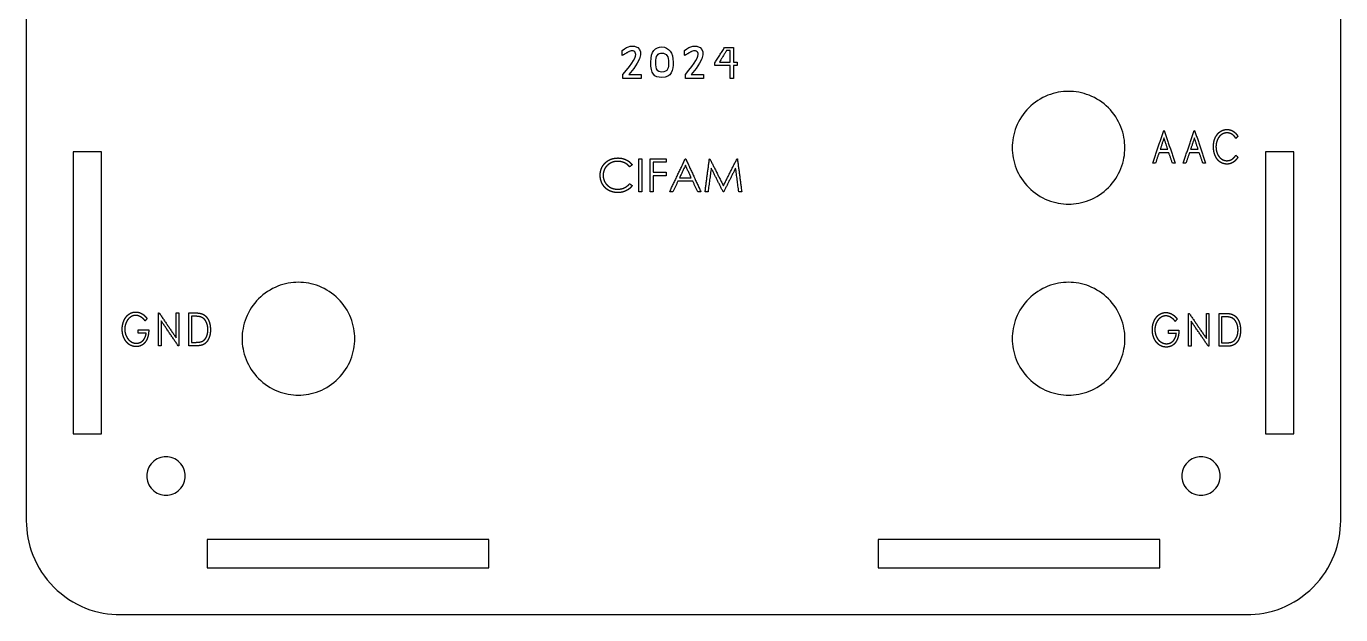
# Model space of a CAD drawing. Header units: millimetres. Extents: x 39 to 179, y -168 to -28.
# Drawn here: x 39.3 to 179.3, y -168.1 to -105.5 of the extents above; entities that cross this region are included whole.
import ezdxf

# ---------------------------------------------------------------- set-up
doc = ezdxf.new("R2010")
doc.units = ezdxf.units.MM
for name, color, linetype in [('path169', 7, 'CONTINUOUS'), ('path170', 7, 'CONTINUOUS'), ('path172', 7, 'CONTINUOUS'), ('path174', 7, 'CONTINUOUS'), ('path176', 7, 'CONTINUOUS'), ('path178', 7, 'CONTINUOUS'), ('path184', 7, 'CONTINUOUS'), ('path186', 7, 'CONTINUOUS'), ('path189', 7, 'CONTINUOUS'), ('path196', 7, 'CONTINUOUS'), ('path198', 7, 'CONTINUOUS'), ('path200', 7, 'CONTINUOUS'), ('path202', 7, 'CONTINUOUS'), ('path204', 7, 'CONTINUOUS'), ('path206', 7, 'CONTINUOUS'), ('path214', 7, 'CONTINUOUS'), ('path216', 7, 'CONTINUOUS'), ('path218', 7, 'CONTINUOUS'), ('path219', 7, 'CONTINUOUS'), ('path220', 7, 'CONTINUOUS'), ('path222', 7, 'CONTINUOUS'), ('path224', 7, 'CONTINUOUS'), ('path226', 7, 'CONTINUOUS'), ('path228', 7, 'CONTINUOUS'), ('path229', 7, 'CONTINUOUS'), ('path22_7_0_3', 7, 'CONTINUOUS'), ('path22_7_0_3_0', 7, 'CONTINUOUS'), ('path22_7_0_3_7', 7, 'CONTINUOUS'), ('path22_7_0_3_7_2', 7, 'CONTINUOUS'), ('path230', 7, 'CONTINUOUS'), ('path240', 7, 'CONTINUOUS'), ('path242', 7, 'CONTINUOUS'), ('path244', 7, 'CONTINUOUS'), ('path246', 7, 'CONTINUOUS'), ('path258', 7, 'CONTINUOUS'), ('path260', 7, 'CONTINUOUS'), ('path27_7', 7, 'CONTINUOUS'), ('path30_2', 7, 'CONTINUOUS'), ('path33_5', 7, 'CONTINUOUS'), ('path36_7', 7, 'CONTINUOUS'), ('path38', 7, 'CONTINUOUS'), ('path40', 7, 'CONTINUOUS'), ('path43', 7, 'CONTINUOUS'), ('path46', 7, 'CONTINUOUS'), ('path52_0', 7, 'CONTINUOUS'), ('path62', 7, 'CONTINUOUS'), ('path65', 7, 'CONTINUOUS'), ('path68', 7, 'CONTINUOUS'), ('path70', 7, 'CONTINUOUS'), ('path81_010', 7, 'CONTINUOUS'), ('path81_9', 7, 'CONTINUOUS')]:
    doc.layers.add(name, color=color, linetype=linetype)

msp = doc.modelspace()

# ---------------------------------------------------------------- linework, layer by layer
at = {"layer": 'path169'}
for points in [[(100.652, -120.443), (100.744, -120.293)], [(100.744, -120.293), (100.853, -120.15)], [(100.853, -120.15), (100.979, -120.015)], [(100.979, -120.015), (101.118, -119.892)], [(101.128, -120.349), (101.065, -120.422)], [(101.118, -119.892), (101.264, -119.785)], [(101.196, -120.281), (101.128, -120.349)], [(101.269, -120.216), (101.196, -120.281)], [(101.264, -119.785), (101.42, -119.695)], [(101.346, -120.156), (101.269, -120.216)], [(101.429, -120.1), (101.346, -120.156)], [(101.42, -119.695), (101.584, -119.621)], [(101.517, -120.048), (101.429, -120.1)], [(101.609, -120.002), (101.517, -120.048)], [(101.584, -119.621), (101.756, -119.564)], [(101.702, -119.961), (101.609, -120.002)], [(101.798, -119.927), (101.702, -119.961)], [(101.756, -119.564), (101.937, -119.523)], [(101.896, -119.899), (101.798, -119.927)], [(101.995, -119.878), (101.896, -119.899)], [(101.937, -119.523), (102.127, -119.498)], [(102.097, -119.862), (101.995, -119.878)], [(102.2, -119.852), (102.097, -119.862)], [(102.127, -119.498), (102.325, -119.49)], [(102.305, -119.85), (102.2, -119.852)], [(102.496, -119.858), (102.305, -119.85)], [(102.325, -119.49), (102.446, -119.493)], [(102.446, -119.493), (102.563, -119.502)], [(102.678, -119.887), (102.496, -119.858)], [(102.563, -119.502), (102.678, -119.517)], [(102.678, -119.517), (102.789, -119.538)], [(102.853, -119.933), (102.678, -119.887)], [(102.789, -119.538), (102.898, -119.565)], [(103.02, -119.998), (102.853, -119.933)], [(102.898, -119.565), (103.004, -119.598)], [(103.004, -119.598), (103.107, -119.637)], [(103.1, -120.037), (103.02, -119.998)], [(103.177, -120.081), (103.1, -120.037)], [(103.107, -119.637), (103.206, -119.682)], [(103.251, -120.128), (103.177, -120.081)], [(103.206, -119.682), (103.302, -119.733)], [(103.322, -120.18), (103.251, -120.128)], [(103.302, -119.733), (103.394, -119.788)], [(103.39, -120.237), (103.322, -120.18)], [(103.455, -120.298), (103.39, -120.237)], [(103.394, -119.788), (103.482, -119.849)], [(103.518, -120.363), (103.455, -120.298)], [(103.482, -119.849), (103.565, -119.913)], [(103.577, -120.433), (103.518, -120.363)], [(103.565, -119.913), (103.643, -119.983)], [(103.852, -120.222), (103.577, -120.433)], [(103.643, -119.983), (103.718, -120.057)], [(103.718, -120.057), (103.787, -120.137)], [(103.787, -120.137), (103.852, -120.222)], [(100.442, -121.309), (100.45, -121.121)], [(100.449, -121.489), (100.442, -121.309)], [(100.47, -121.661), (100.449, -121.489)], [(100.45, -121.121), (100.476, -120.94)], [(100.504, -121.827), (100.47, -121.661)], [(100.476, -120.94), (100.518, -120.767)], [(100.518, -120.767), (100.577, -120.601)], [(100.577, -120.601), (100.652, -120.443)], [(100.759, -121.231), (100.756, -121.334)], [(100.756, -121.334), (100.763, -121.489)], [(100.769, -121.13), (100.759, -121.231)], [(100.763, -121.489), (100.784, -121.637)], [(100.784, -121.032), (100.769, -121.13)], [(100.806, -120.937), (100.784, -121.032)], [(100.784, -121.637), (100.818, -121.778)], [(100.834, -120.844), (100.806, -120.937)], [(100.818, -121.778), (100.867, -121.913)], [(100.868, -120.754), (100.834, -120.844)], [(100.908, -120.666), (100.868, -120.754)], [(100.955, -120.581), (100.908, -120.666)], [(101.008, -120.5), (100.955, -120.581)], [(101.065, -120.422), (101.008, -120.5)], [(100.553, -121.987), (100.504, -121.827)], [(100.615, -122.139), (100.553, -121.987)], [(100.691, -122.285), (100.615, -122.139)], [(100.782, -122.425), (100.691, -122.285)], [(100.886, -122.557), (100.782, -122.425)], [(100.867, -121.913), (100.93, -122.042)], [(100.953, -122.632), (100.886, -122.557)], [(100.93, -122.042), (101.007, -122.164)], [(101.024, -122.701), (100.953, -122.632)], [(101.007, -122.164), (101.097, -122.28)], [(101.097, -122.766), (101.024, -122.701)], [(101.097, -122.28), (101.202, -122.388)], [(101.174, -122.825), (101.097, -122.766)], [(101.254, -122.88), (101.174, -122.825)], [(101.202, -122.388), (101.317, -122.487)], [(101.337, -122.93), (101.254, -122.88)], [(101.317, -122.487), (101.44, -122.573)], [(101.422, -122.976), (101.337, -122.93)], [(101.511, -123.017), (101.422, -122.976)], [(101.44, -122.573), (101.569, -122.646)], [(101.603, -123.052), (101.511, -123.017)], [(101.569, -122.646), (101.706, -122.705)], [(101.698, -123.083), (101.603, -123.052)], [(101.795, -123.11), (101.698, -123.083)], [(101.706, -122.705), (101.85, -122.751)], [(101.896, -123.131), (101.795, -123.11)], [(101.85, -122.751), (102.002, -122.784)], [(102, -123.148), (101.896, -123.131)], [(102.106, -123.16), (102, -123.148)], [(102.002, -122.784), (102.161, -122.805)], [(102.216, -123.167), (102.106, -123.16)], [(102.161, -122.805), (102.327, -122.811)], [(102.329, -123.17), (102.216, -123.167)], [(102.327, -122.811), (102.51, -122.802)], [(102.449, -123.167), (102.329, -123.17)], [(102.564, -123.158), (102.449, -123.167)], [(102.51, -122.802), (102.685, -122.775)], [(102.678, -123.143), (102.564, -123.158)], [(102.788, -123.123), (102.678, -123.143)], [(102.685, -122.775), (102.853, -122.729)], [(102.896, -123.095), (102.788, -123.123)], [(102.853, -122.729), (103.014, -122.665)], [(103, -123.062), (102.896, -123.095)], [(103.102, -123.024), (103, -123.062)], [(103.014, -122.665), (103.166, -122.583)], [(103.201, -122.979), (103.102, -123.024)], [(103.166, -122.583), (103.311, -122.483)], [(103.296, -122.928), (103.201, -122.979)], [(103.388, -122.873), (103.296, -122.928)], [(103.311, -122.483), (103.448, -122.365)], [(103.476, -122.813), (103.388, -122.873)], [(103.448, -122.365), (103.577, -122.228)], [(103.559, -122.747), (103.476, -122.813)], [(103.638, -122.677), (103.559, -122.747)], [(103.577, -122.228), (103.852, -122.436)], [(103.713, -122.602), (103.638, -122.677)], [(103.785, -122.521), (103.713, -122.602)], [(103.852, -122.436), (103.785, -122.521)]]:
    msp.add_open_spline(points, degree=1, dxfattribs=at)
at = {"layer": 'path170'}
for points in [[(104.57, -119.58), (104.884, -119.58)], [(104.57, -123.08), (104.57, -119.58)], [(104.884, -119.58), (104.884, -123.08)], [(104.884, -123.08), (104.57, -123.08)]]:
    msp.add_open_spline(points, degree=1, dxfattribs=at)
at = {"layer": 'path172'}
for points in [[(105.782, -119.58), (107.487, -119.58)], [(105.782, -123.08), (105.782, -119.58)], [(107.487, -119.939), (106.096, -119.939)], [(106.096, -119.939), (106.096, -121.016)], [(107.487, -119.58), (107.487, -119.939)], [(106.096, -121.016), (107.487, -121.016)], [(107.487, -121.375), (106.096, -121.375)], [(106.096, -121.375), (106.096, -123.08)], [(107.487, -121.016), (107.487, -121.375)], [(106.096, -123.08), (105.782, -123.08)]]:
    msp.add_open_spline(points, degree=1, dxfattribs=at)
at = {"layer": 'path174'}
for points in [[(107.846, -123.08), (109.506, -119.58)], [(109.506, -119.58), (109.551, -119.58)], [(109.551, -119.58), (111.166, -123.08)], [(108.189, -123.08), (107.846, -123.08)], [(108.721, -121.958), (108.189, -123.08)], [(110.307, -121.958), (108.721, -121.958)], [(110.825, -123.08), (110.307, -121.958)], [(111.166, -123.08), (110.825, -123.08)]]:
    msp.add_open_spline(points, degree=1, dxfattribs=at)
at = {"layer": 'path176'}
for points in [[(109.525, -120.262), (108.891, -121.599)], [(110.142, -121.599), (109.525, -120.262)], [(108.891, -121.599), (110.142, -121.599)]]:
    msp.add_open_spline(points, degree=1, dxfattribs=at)
at = {"layer": 'path178'}
for points in [[(111.615, -123.08), (112.077, -119.58)], [(112.077, -119.58), (112.122, -119.58)], [(112.122, -119.58), (113.567, -122.452)], [(113.567, -122.452), (115.008, -119.58)], [(115.008, -119.58), (115.054, -119.58)], [(115.054, -119.58), (115.519, -123.08)], [(112.266, -120.556), (111.931, -123.08)], [(113.534, -123.08), (112.266, -120.556)], [(114.868, -120.562), (113.605, -123.08)], [(115.203, -123.08), (114.868, -120.562)], [(111.931, -123.08), (111.615, -123.08)], [(113.605, -123.08), (113.534, -123.08)], [(115.519, -123.08), (115.203, -123.08)]]:
    msp.add_open_spline(points, degree=1, dxfattribs=at)
at = {"layer": 'path184'}
for points in [[(156.328, -118.4), (156.329, -117.694), (156.2, -116.931), (155.907, -116.192), (155.616, -115.453), (155.158, -114.743), (154.57, -114.157), (153.985, -113.57), (153.275, -113.112), (152.536, -112.821), (151.797, -112.528), (151.034, -112.399), (150.328, -112.4), (149.622, -112.399), (148.859, -112.528), (148.119, -112.821), (147.38, -113.112), (146.67, -113.57), (146.085, -114.157), (145.498, -114.743), (145.04, -115.453), (144.749, -116.192), (144.456, -116.931), (144.327, -117.694), (144.328, -118.4)], [(144.328, -118.4), (144.327, -119.106), (144.456, -119.869), (144.749, -120.609), (145.04, -121.348), (145.498, -122.058), (146.085, -122.643), (146.67, -123.23), (147.38, -123.688), (148.119, -123.979), (148.859, -124.272), (149.622, -124.401), (150.328, -124.4), (151.034, -124.401), (151.797, -124.272), (152.536, -123.979), (153.275, -123.688), (153.985, -123.23), (154.57, -122.643), (155.158, -122.058), (155.616, -121.348), (155.907, -120.609), (156.2, -119.869), (156.329, -119.106), (156.328, -118.4)]]:
    msp.add_open_spline(points, degree=3, knots=[0, 0, 0, 0, 0.392699, 0.392699, 0.392699, 0.785398, 0.785398, 0.785398, 1.1781, 1.1781, 1.1781, 1.5708, 1.5708, 1.5708, 1.9635, 1.9635, 1.9635, 2.35619, 2.35619, 2.35619, 2.74889, 2.74889, 2.74889, 3.14159, 3.14159, 3.14159, 3.14159], dxfattribs=at)
at = {"layer": 'path186'}
for points in [[(156.332, -138.72), (156.333, -138.014), (156.204, -137.251), (155.911, -136.512), (155.62, -135.773), (155.162, -135.063), (154.574, -134.478), (153.989, -133.89), (153.279, -133.432), (152.54, -133.141), (151.801, -132.848), (151.038, -132.719), (150.332, -132.72), (149.626, -132.719), (148.863, -132.848), (148.123, -133.141), (147.384, -133.432), (146.674, -133.89), (146.089, -134.478), (145.502, -135.063), (145.044, -135.773), (144.753, -136.512), (144.46, -137.251), (144.331, -138.014), (144.332, -138.72)], [(144.332, -138.72), (144.331, -139.426), (144.46, -140.189), (144.753, -140.929), (145.044, -141.668), (145.502, -142.378), (146.089, -142.963), (146.674, -143.55), (147.384, -144.008), (148.123, -144.299), (148.863, -144.592), (149.626, -144.721), (150.332, -144.72), (151.038, -144.721), (151.801, -144.592), (152.54, -144.299), (153.279, -144.008), (153.989, -143.55), (154.574, -142.963), (155.162, -142.378), (155.62, -141.668), (155.911, -140.929), (156.204, -140.189), (156.333, -139.426), (156.332, -138.72)]]:
    msp.add_open_spline(points, degree=3, knots=[0, 0, 0, 0, 0.392699, 0.392699, 0.392699, 0.785398, 0.785398, 0.785398, 1.1781, 1.1781, 1.1781, 1.5708, 1.5708, 1.5708, 1.9635, 1.9635, 1.9635, 2.35619, 2.35619, 2.35619, 2.74889, 2.74889, 2.74889, 3.14159, 3.14159, 3.14159, 3.14159], dxfattribs=at)
at = {"layer": 'path189'}
for points in [[(74.2998, -138.72), (74.3007, -138.014), (74.172, -137.251), (73.8786, -136.512), (73.5876, -135.773), (73.1297, -135.063), (72.5425, -134.478), (71.9572, -133.89), (71.2473, -133.432), (70.5084, -133.141), (69.7691, -132.848), (69.0061, -132.719), (68.2998, -132.72), (67.5936, -132.719), (66.8306, -132.848), (66.0913, -133.141), (65.3524, -133.432), (64.6424, -133.89), (64.0572, -134.478), (63.47, -135.063), (63.012, -135.773), (62.7211, -136.512), (62.4277, -137.251), (62.299, -138.014), (62.2998, -138.72)], [(62.2998, -138.72), (62.299, -139.426), (62.4277, -140.189), (62.7211, -140.929), (63.012, -141.668), (63.47, -142.378), (64.0572, -142.963), (64.6424, -143.55), (65.3524, -144.008), (66.0913, -144.299), (66.8306, -144.592), (67.5936, -144.721), (68.2998, -144.72), (69.0061, -144.721), (69.7691, -144.592), (70.5084, -144.299), (71.2473, -144.008), (71.9572, -143.55), (72.5425, -142.963), (73.1297, -142.378), (73.5876, -141.668), (73.8786, -140.929), (74.172, -140.189), (74.3007, -139.426), (74.2998, -138.72)]]:
    msp.add_open_spline(points, degree=3, knots=[0, 0, 0, 0, 0.392699, 0.392699, 0.392699, 0.785398, 0.785398, 0.785398, 1.1781, 1.1781, 1.1781, 1.5708, 1.5708, 1.5708, 1.9635, 1.9635, 1.9635, 2.35619, 2.35619, 2.35619, 2.74889, 2.74889, 2.74889, 3.14159, 3.14159, 3.14159, 3.14159], dxfattribs=at)
at = {"layer": 'path196'}
for points in [[(56.249, -153.33), (56.2493, -153.088), (56.2053, -152.828), (56.1051, -152.575), (56.0057, -152.323), (55.8492, -152.08), (55.6486, -151.88), (55.4486, -151.679), (55.206, -151.523), (54.9536, -151.424), (54.701, -151.323), (54.4403, -151.279), (54.199, -151.28), (53.9577, -151.279), (53.697, -151.323), (53.4444, -151.424), (53.192, -151.523), (52.9494, -151.679), (52.7494, -151.88), (52.5488, -152.08), (52.3923, -152.323), (52.2929, -152.575), (52.1927, -152.828), (52.1487, -153.088), (52.149, -153.33)], [(52.149, -153.33), (52.1487, -153.571), (52.1927, -153.832), (52.2929, -154.084), (52.3923, -154.337), (52.5488, -154.579), (52.7494, -154.779), (52.9494, -154.98), (53.192, -155.136), (53.4444, -155.236), (53.697, -155.336), (53.9577, -155.38), (54.199, -155.38), (54.4403, -155.38), (54.701, -155.336), (54.9536, -155.236), (55.206, -155.136), (55.4486, -154.98), (55.6486, -154.779), (55.8492, -154.579), (56.0057, -154.337), (56.1051, -154.084), (56.2053, -153.832), (56.2493, -153.571), (56.249, -153.33)]]:
    msp.add_open_spline(points, degree=3, knots=[0, 0, 0, 0, 0.392699, 0.392699, 0.392699, 0.785398, 0.785398, 0.785398, 1.1781, 1.1781, 1.1781, 1.5708, 1.5708, 1.5708, 1.9635, 1.9635, 1.9635, 2.35619, 2.35619, 2.35619, 2.74889, 2.74889, 2.74889, 3.14159, 3.14159, 3.14159, 3.14159], dxfattribs=at)
at = {"layer": 'path198'}
for points in [[(166.483, -153.33), (166.482, -153.089), (166.438, -152.829), (166.337, -152.577), (166.237, -152.325), (166.081, -152.083), (165.88, -151.884), (165.68, -151.684), (165.438, -151.528), (165.186, -151.429), (164.934, -151.329), (164.674, -151.285), (164.433, -151.286), (164.192, -151.285), (163.931, -151.329), (163.679, -151.429), (163.427, -151.528), (163.185, -151.684), (162.985, -151.884), (162.785, -152.083), (162.628, -152.325), (162.528, -152.577), (162.428, -152.829), (162.383, -153.089), (162.383, -153.33)], [(162.383, -153.33), (162.383, -153.571), (162.428, -153.831), (162.528, -154.083), (162.628, -154.334), (162.785, -154.576), (162.985, -154.775), (163.185, -154.975), (163.427, -155.131), (163.679, -155.23), (163.931, -155.33), (164.192, -155.374), (164.433, -155.374), (164.674, -155.374), (164.934, -155.33), (165.186, -155.23), (165.438, -155.131), (165.68, -154.975), (165.88, -154.775), (166.081, -154.576), (166.237, -154.334), (166.337, -154.083), (166.438, -153.831), (166.482, -153.571), (166.483, -153.33)]]:
    msp.add_open_spline(points, degree=3, knots=[0, 0, 0, 0, 0.391986, 0.391986, 0.391986, 0.783972, 0.783972, 0.783972, 1.17596, 1.17596, 1.17596, 1.56794, 1.56794, 1.56794, 1.95993, 1.95993, 1.95993, 2.35192, 2.35192, 2.35192, 2.7439, 2.7439, 2.7439, 3.13589, 3.13589, 3.13589, 3.13589], dxfattribs=at)
at = {"layer": 'path200'}
msp.add_open_spline([(47.3157, -118.83), (44.3159, -118.83)], degree=1, dxfattribs=at)
at = {"layer": 'path202'}
msp.add_open_spline([(44.3159, -118.83), (44.3159, -148.831)], degree=1, dxfattribs=at)
at = {"layer": 'path204'}
msp.add_open_spline([(44.3159, -148.831), (47.3157, -148.831)], degree=1, dxfattribs=at)
at = {"layer": 'path206'}
msp.add_open_spline([(47.3157, -148.831), (47.3157, -118.83)], degree=1, dxfattribs=at)
at = {"layer": 'path214'}
msp.add_open_spline([(130.065, -160.081), (130.065, -163.081)], degree=1, dxfattribs=at)
at = {"layer": 'path216'}
msp.add_open_spline([(130.065, -163.081), (160.065, -163.081)], degree=1, dxfattribs=at)
at = {"layer": 'path218'}
msp.add_open_spline([(160.065, -163.081), (160.065, -160.081)], degree=1, dxfattribs=at)
at = {"layer": 'path219'}
msp.add_open_spline([(160.065, -160.081), (130.065, -160.081)], degree=1, dxfattribs=at)
at = {"layer": 'path220'}
msp.add_open_spline([(174.315, -118.83), (171.315, -118.83)], degree=1, dxfattribs=at)
at = {"layer": 'path222'}
msp.add_open_spline([(171.315, -118.83), (171.315, -148.831)], degree=1, dxfattribs=at)
at = {"layer": 'path224'}
msp.add_open_spline([(171.315, -148.831), (174.315, -148.831)], degree=1, dxfattribs=at)
at = {"layer": 'path226'}
msp.add_open_spline([(174.315, -148.831), (174.315, -118.83)], degree=1, dxfattribs=at)
at = {"layer": 'path228'}
msp.add_open_spline([(179.316, -158.081), (179.316, -38.0788)], degree=1, dxfattribs=at)
at = {"layer": 'path229'}
msp.add_open_spline([(49.316, -168.079), (169.315, -168.079)], degree=1, dxfattribs=at)
at = {"layer": 'path22_7_0_3'}
for points, degree in [([(102.791, -108.058), (103.383, -107.467), (104.033, -107.589), (104.175, -107.627)], 3), ([(104.175, -107.627), (104.964, -107.838), (105.097, -108.826), (103.491, -110.592)], 3), ([(102.797, -108.586), (102.791, -108.058)], 1), ([(103.534, -108.158), (102.797, -108.586)], 1), ([(102.871, -110.592), (105.122, -108.082), (103.995, -107.96), (103.534, -108.158)], 3), ([(102.871, -111.017), (102.871, -110.592)], 1), ([(103.491, -110.592), (104.803, -110.592)], 1), ([(104.803, -110.592), (104.803, -111.017)], 1), ([(104.803, -111.017), (102.871, -111.017)], 1)]:
    msp.add_open_spline(points, degree=degree, dxfattribs=at)
at = {"layer": 'path22_7_0_3_0'}
for points, degree in [([(109.435, -108.058), (110.026, -107.467), (110.677, -107.589), (110.819, -107.627)], 3), ([(110.819, -107.627), (111.607, -107.838), (111.74, -108.826), (110.134, -110.592)], 3), ([(109.44, -108.586), (109.435, -108.058)], 1), ([(110.177, -108.158), (109.44, -108.586)], 1), ([(109.515, -110.592), (111.765, -108.082), (110.639, -107.96), (110.177, -108.158)], 3), ([(109.515, -111.017), (109.515, -110.592)], 1), ([(110.134, -110.592), (111.446, -110.592)], 1), ([(111.446, -110.592), (111.446, -111.017)], 1), ([(111.446, -111.017), (109.515, -111.017)], 1)]:
    msp.add_open_spline(points, degree=degree, dxfattribs=at)
at = {"layer": 'path22_7_0_3_7'}
for points in [[(105.835, -109.28), (105.835, -108.138), (106.328, -107.679), (107.013, -107.679)], [(107.013, -107.679), (107.768, -107.679), (108.216, -108.317), (108.216, -109.28)], [(107.013, -110.928), (106.177, -110.928), (105.835, -110.516), (105.835, -109.28)], [(108.216, -109.28), (108.216, -110.169), (108.035, -110.928), (107.013, -110.928)]]:
    msp.add_open_spline(points, degree=3, dxfattribs=at)
at = {"layer": 'path22_7_0_3_7_2'}
for points in [[(106.36, -109.322), (106.36, -108.608), (106.593, -108.321), (107.022, -108.321)], [(107.022, -108.321), (107.494, -108.321), (107.729, -108.72), (107.729, -109.322)], [(107.022, -110.353), (106.499, -110.353), (106.36, -110.095), (106.36, -109.322)], [(107.729, -109.322), (107.729, -109.878), (107.661, -110.353), (107.022, -110.353)]]:
    msp.add_open_spline(points, degree=3, dxfattribs=at)
at = {"layer": 'path230'}
msp.add_open_spline([(39.3158, -38.0788), (39.3158, -158.081)], degree=1, dxfattribs=at)
at = {"layer": 'path240'}
msp.add_open_spline([(88.5661, -160.081), (58.566, -160.081)], degree=1, dxfattribs=at)
at = {"layer": 'path242'}
msp.add_open_spline([(58.566, -160.081), (58.566, -163.081)], degree=1, dxfattribs=at)
at = {"layer": 'path244'}
msp.add_open_spline([(58.566, -163.081), (88.5661, -163.081)], degree=1, dxfattribs=at)
at = {"layer": 'path246'}
msp.add_open_spline([(88.5661, -163.081), (88.5661, -160.081)], degree=1, dxfattribs=at)
at = {"layer": 'path258'}
msp.add_open_spline([(169.316, -168.08), (170.493, -168.082), (171.765, -167.867), (172.997, -167.378), (174.228, -166.893), (175.411, -166.13), (176.387, -165.151), (177.366, -164.176), (178.129, -162.993), (178.614, -161.761), (179.103, -160.529), (179.317, -159.257), (179.316, -158.08)], degree=3, knots=[0, 0, 0, 0, 0.392699, 0.392699, 0.392699, 0.785399, 0.785399, 0.785399, 1.1781, 1.1781, 1.1781, 1.5708, 1.5708, 1.5708, 1.5708], dxfattribs=at)
at = {"layer": 'path260'}
msp.add_open_spline([(39.3158, -158.08), (39.3144, -159.257), (39.5289, -160.529), (40.0179, -161.761), (40.5028, -162.993), (41.2661, -164.176), (42.2448, -165.151), (43.2202, -166.13), (44.4034, -166.893), (45.6349, -167.378), (46.8671, -167.867), (48.1387, -168.082), (49.3158, -168.08)], degree=3, knots=[0, 0, 0, 0, 0.392699, 0.392699, 0.392699, 0.785398, 0.785398, 0.785398, 1.1781, 1.1781, 1.1781, 1.5708, 1.5708, 1.5708, 1.5708], dxfattribs=at)
at = {"layer": 'path27_7'}
for points in [[(159.304, -120.049), (160.471, -116.549)], [(160.471, -116.549), (160.516, -116.549)], [(160.515, -116.549), (161.682, -120.049)], [(159.971, -118.927), (159.597, -120.049)], [(161.015, -118.927), (159.971, -118.927)], [(161.389, -120.049), (161.015, -118.927)], [(159.597, -120.049), (159.304, -120.049)], [(161.682, -120.049), (161.389, -120.049)]]:
    msp.add_open_spline(points, degree=1, dxfattribs=at)
at = {"layer": 'path30_2'}
for points in [[(160.493, -117.361), (160.091, -118.568)], [(160.896, -118.568), (160.493, -117.361)], [(160.091, -118.568), (160.896, -118.568)]]:
    msp.add_open_spline(points, degree=1, dxfattribs=at)
at = {"layer": 'path33_5'}
for points in [[(162.544, -120.049), (163.71, -116.549)], [(163.71, -116.549), (163.755, -116.549)], [(163.755, -116.549), (164.922, -120.049)], [(163.21, -118.927), (162.837, -120.049)], [(164.255, -118.927), (163.21, -118.927)], [(164.629, -120.049), (164.255, -118.927)], [(162.837, -120.049), (162.544, -120.049)], [(164.922, -120.049), (164.629, -120.049)]]:
    msp.add_open_spline(points, degree=1, dxfattribs=at)
at = {"layer": 'path36_7'}
for points in [[(163.733, -117.361), (163.33, -118.568)], [(164.135, -118.568), (163.733, -117.361)], [(163.33, -118.568), (164.135, -118.568)]]:
    msp.add_open_spline(points, degree=1, dxfattribs=at)
at = {"layer": 'path38'}
for points in [[(49.5791, -137.237), (49.605, -137.122)], [(49.605, -137.122), (49.6373, -137.009)], [(49.6373, -137.009), (49.6752, -136.899)], [(49.6752, -136.899), (49.7193, -136.791)], [(49.7193, -136.791), (49.7684, -136.686)], [(49.7684, -136.686), (49.8217, -136.588)], [(49.8217, -136.588), (49.8799, -136.495)], [(49.8877, -137.153), (49.84, -137.332)], [(49.8799, -136.495), (49.9423, -136.409)], [(49.955, -136.98), (49.8877, -137.153)], [(49.9423, -136.409), (50.0089, -136.328)], [(49.9956, -136.896), (49.955, -136.98)], [(50.0398, -136.817), (49.9956, -136.896)], [(50.0089, -136.328), (50.0797, -136.253)], [(50.0882, -136.743), (50.0398, -136.817)], [(50.0797, -136.253), (50.1547, -136.183)], [(50.1408, -136.673), (50.0882, -136.743)], [(50.1968, -136.607), (50.1408, -136.673)], [(50.1547, -136.183), (50.2347, -136.12)], [(50.2571, -136.546), (50.1968, -136.607)], [(50.2347, -136.12), (50.3181, -136.064)], [(50.3209, -136.489), (50.2571, -136.546)], [(50.3181, -136.064), (50.4036, -136.014)], [(50.389, -136.437), (50.3209, -136.489)], [(50.4591, -136.39), (50.389, -136.437)], [(50.4036, -136.014), (50.492, -135.973)], [(50.5306, -136.35), (50.4591, -136.39)], [(50.492, -135.973), (50.5838, -135.939)], [(50.6028, -136.315), (50.5306, -136.35)], [(50.5838, -135.939), (50.6771, -135.913)], [(50.6764, -136.287), (50.6028, -136.315)], [(50.75, -136.265), (50.6764, -136.287)], [(50.6771, -135.913), (50.7738, -135.894)], [(50.8251, -136.25), (50.75, -136.265)], [(50.7738, -135.894), (50.8734, -135.882)], [(50.9008, -136.24), (50.8251, -136.25)], [(50.8734, -135.882), (50.975, -135.878)], [(50.9779, -136.237), (50.9008, -136.24)], [(50.975, -135.878), (51.0578, -135.881)], [(51.1027, -136.246), (50.9779, -136.237)], [(51.0578, -135.881), (51.1398, -135.889)], [(51.2296, -136.274), (51.1027, -136.246)], [(51.1398, -135.889), (51.2197, -135.902)], [(51.2197, -135.902), (51.299, -135.919)], [(51.3579, -136.321), (51.2296, -136.274)], [(51.299, -135.919), (51.3775, -135.942)], [(51.4876, -136.386), (51.3579, -136.321)], [(51.3775, -135.942), (51.4539, -135.97)], [(51.4539, -135.97), (51.5296, -136.003)], [(51.6159, -136.469), (51.4876, -136.386)], [(51.5296, -136.003), (51.6039, -136.042)], [(51.6039, -136.042), (51.6776, -136.086)], [(51.7393, -136.568), (51.6159, -136.469)], [(51.6776, -136.086), (51.7505, -136.136)], [(51.8571, -136.686), (51.7393, -136.568)], [(51.7505, -136.136), (51.8234, -136.192)], [(51.8234, -136.192), (51.8956, -136.254)], [(51.97, -136.821), (51.8571, -136.686)], [(51.8956, -136.254), (51.9671, -136.323)], [(51.9671, -136.323), (52.0386, -136.398)], [(52.1796, -136.565), (51.97, -136.821)], [(52.0386, -136.398), (52.1095, -136.479)], [(52.1095, -136.479), (52.1796, -136.565)], [(49.5322, -137.717), (49.535, -137.593)], [(49.5371, -137.882), (49.5322, -137.717)], [(49.535, -137.593), (49.5441, -137.472)], [(49.5525, -138.041), (49.5371, -137.882)], [(49.5441, -137.472), (49.5588, -137.353)], [(49.5784, -138.196), (49.5525, -138.041)], [(49.5588, -137.353), (49.5791, -137.237)], [(49.6149, -138.346), (49.5784, -138.196)], [(49.6612, -138.492), (49.6149, -138.346)], [(49.718, -138.631), (49.6612, -138.492)], [(49.8112, -137.515), (49.8014, -137.703)], [(49.8014, -137.703), (49.8042, -137.8)], [(49.8042, -137.8), (49.8119, -137.896)], [(49.84, -137.332), (49.8112, -137.515)], [(49.8119, -137.896), (49.8246, -137.99)], [(49.8246, -137.99), (49.8421, -138.083)], [(49.8421, -138.083), (49.8652, -138.176)], [(49.8652, -138.176), (49.8932, -138.267)], [(49.8932, -138.267), (49.9262, -138.357)], [(49.9262, -138.357), (49.9641, -138.445)], [(49.9641, -138.445), (50.0068, -138.531)], [(50.0068, -138.531), (50.0538, -138.611)], [(51.2373, -138.122), (51.2373, -137.763)], [(51.2373, -137.763), (52.3591, -137.763)], [(52.0899, -138.122), (51.2373, -138.122)], [(51.9321, -138.649), (51.9784, -138.555)], [(51.9784, -138.555), (52.0169, -138.455)], [(52.0169, -138.455), (52.0485, -138.35)], [(52.0485, -138.35), (52.073, -138.238)], [(52.073, -138.238), (52.0899, -138.122)], [(52.2658, -138.503), (52.2146, -138.661)], [(52.3058, -138.334), (52.2658, -138.503)], [(52.3352, -138.154), (52.3058, -138.334)], [(52.3528, -137.964), (52.3352, -138.154)], [(52.3591, -137.763), (52.3528, -137.964)], [(49.7853, -138.766), (49.718, -138.631)], [(49.8624, -138.896), (49.7853, -138.766)], [(49.9171, -138.976), (49.8624, -138.896)], [(49.9746, -139.051), (49.9171, -138.976)], [(50.0342, -139.121), (49.9746, -139.051)], [(50.0959, -139.186), (50.0342, -139.121)], [(50.0538, -138.611), (50.1043, -138.688)], [(50.1604, -139.245), (50.0959, -139.186)], [(50.1043, -138.688), (50.1583, -138.759)], [(50.1583, -138.759), (50.2165, -138.826)], [(50.227, -139.299), (50.1604, -139.245)], [(50.2165, -138.826), (50.2789, -138.888)], [(50.2964, -139.348), (50.227, -139.299)], [(50.2789, -138.888), (50.3448, -138.945)], [(50.3679, -139.393), (50.2964, -139.348)], [(50.3448, -138.945), (50.4149, -138.998)], [(50.4422, -139.431), (50.3679, -139.393)], [(50.4149, -138.998), (50.4878, -139.045)], [(50.5186, -139.465), (50.4422, -139.431)], [(50.4878, -139.045), (50.5621, -139.086)], [(50.5972, -139.493), (50.5186, -139.465)], [(50.5621, -139.086), (50.6385, -139.12)], [(50.6785, -139.516), (50.5972, -139.493)], [(50.6385, -139.12), (50.7164, -139.148)], [(50.7619, -139.535), (50.6785, -139.516)], [(50.7164, -139.148), (50.7963, -139.171)], [(50.8482, -139.547), (50.7619, -139.535)], [(50.7963, -139.171), (50.8776, -139.186)], [(50.9365, -139.555), (50.8482, -139.547)], [(50.8776, -139.186), (50.9604, -139.196)], [(51.0269, -139.558), (50.9365, -139.555)], [(50.9604, -139.196), (51.0452, -139.199)], [(51.1749, -139.55), (51.0269, -139.558)], [(51.0452, -139.199), (51.1476, -139.194)], [(51.1476, -139.194), (51.2457, -139.18)], [(51.3144, -139.528), (51.1749, -139.55)], [(51.2457, -139.18), (51.3397, -139.157)], [(51.4469, -139.49), (51.3144, -139.528)], [(51.3397, -139.157), (51.4294, -139.124)], [(51.4294, -139.124), (51.5156, -139.082)], [(51.5717, -139.437), (51.4469, -139.49)], [(51.5156, -139.082), (51.5977, -139.031)], [(51.6888, -139.369), (51.5717, -139.437)], [(51.5977, -139.031), (51.6755, -138.97)], [(51.6755, -138.97), (51.7491, -138.9)], [(51.7982, -139.285), (51.6888, -139.369)], [(51.7491, -138.9), (51.8171, -138.822)], [(51.8998, -139.186), (51.7982, -139.285)], [(51.8171, -138.822), (51.8781, -138.738)], [(51.8781, -138.738), (51.9321, -138.649)], [(51.9938, -139.073), (51.8998, -139.186)], [(52.0786, -138.946), (51.9938, -139.073)], [(52.1522, -138.809), (52.0786, -138.946)], [(52.2146, -138.661), (52.1522, -138.809)]]:
    msp.add_open_spline(points, degree=1, dxfattribs=at)
at = {"layer": 'path40'}
for points in [[(53.4001, -139.468), (53.4001, -135.968)], [(53.4001, -135.968), (53.4569, -135.968)], [(53.4569, -135.968), (55.2847, -138.637)], [(55.493, -139.468), (53.6694, -136.806)], [(53.6694, -136.806), (53.6694, -139.468)], [(55.2847, -138.637), (55.2847, -135.968)], [(55.2847, -135.968), (55.554, -135.968)], [(55.554, -135.968), (55.554, -139.468)], [(53.6694, -139.468), (53.4001, -139.468)], [(55.554, -139.468), (55.493, -139.468)]]:
    msp.add_open_spline(points, degree=1, dxfattribs=at)
at = {"layer": 'path43'}
for points in [[(56.6399, -139.468), (56.6399, -135.968)], [(56.6399, -135.968), (57.2029, -135.968)], [(57.2029, -135.968), (57.3501, -135.971)], [(57.3501, -135.971), (57.4868, -135.976)], [(57.4868, -135.976), (57.613, -135.986)], [(57.613, -135.986), (57.7294, -136)], [(57.7294, -136), (57.8346, -136.018)], [(57.8346, -136.018), (57.9292, -136.039)], [(57.9292, -136.039), (58.0141, -136.065)], [(58.0141, -136.065), (58.0877, -136.095)], [(58.0877, -136.095), (58.1837, -136.143)], [(58.1837, -136.143), (58.2749, -136.2)], [(58.2749, -136.2), (58.3597, -136.265)], [(58.3597, -136.265), (58.4397, -136.338)], [(58.4397, -136.338), (58.5147, -136.42)], [(58.5147, -136.42), (58.5834, -136.509)], [(58.5834, -136.509), (58.6472, -136.607)], [(58.6472, -136.607), (58.7054, -136.713)], [(58.7054, -136.713), (58.758, -136.826)], [(58.758, -136.826), (58.8028, -136.944)], [(58.8028, -136.944), (58.8414, -137.067)], [(58.8414, -137.067), (58.873, -137.195)], [(58.873, -137.195), (58.8968, -137.329)], [(58.793, -138.586), (58.7516, -138.688)], [(58.8288, -138.481), (58.793, -138.586)], [(58.8596, -138.37), (58.8288, -138.481)], [(58.8842, -138.257), (58.8596, -138.37)], [(58.9038, -138.139), (58.8842, -138.257)], [(58.8968, -137.329), (58.9143, -137.469)], [(58.9171, -138.018), (58.9038, -138.139)], [(58.9143, -137.469), (58.9248, -137.613)], [(58.9255, -137.892), (58.9171, -138.018)], [(58.9248, -137.613), (58.9283, -137.763)], [(58.9283, -137.763), (58.9255, -137.892)], [(57.5043, -139.469), (56.6399, -139.469)], [(57.6277, -139.466), (57.5043, -139.469)], [(57.7441, -139.457), (57.6277, -139.466)], [(57.8535, -139.442), (57.7441, -139.457)], [(57.9559, -139.421), (57.8535, -139.442)], [(58.0505, -139.394), (57.9559, -139.421)], [(58.1389, -139.362), (58.0505, -139.394)], [(58.2195, -139.323), (58.1389, -139.362)], [(58.2938, -139.278), (58.2195, -139.323)], [(58.3625, -139.227), (58.2938, -139.278)], [(58.4284, -139.17), (58.3625, -139.227)], [(58.4901, -139.106), (58.4284, -139.17)], [(58.549, -139.035), (58.4901, -139.106)], [(58.6051, -138.959), (58.549, -139.035)], [(58.657, -138.875), (58.6051, -138.959)], [(58.7061, -138.785), (58.657, -138.875)], [(58.7516, -138.688), (58.7061, -138.785)]]:
    msp.add_open_spline(points, degree=1, dxfattribs=at)
at = {"layer": 'path46'}
for points in [[(57.1012, -136.325), (56.9091, -136.325)], [(56.9091, -136.325), (56.9091, -139.107)], [(57.2422, -136.327), (57.1012, -136.325)], [(57.3726, -136.332), (57.2422, -136.327)], [(57.4932, -136.34), (57.3726, -136.332)], [(57.6032, -136.35), (57.4932, -136.34)], [(57.7028, -136.365), (57.6032, -136.35)], [(57.7919, -136.381), (57.7028, -136.365)], [(57.8711, -136.401), (57.7919, -136.381)], [(57.9398, -136.424), (57.8711, -136.401)], [(58.0225, -136.46), (57.9398, -136.424)], [(58.1003, -136.503), (58.0225, -136.46)], [(58.1733, -136.554), (58.1003, -136.503)], [(58.242, -136.611), (58.1733, -136.554)], [(58.3058, -136.675), (58.242, -136.611)], [(58.3647, -136.746), (58.3058, -136.675)], [(58.4194, -136.824), (58.3647, -136.746)], [(58.4691, -136.909), (58.4194, -136.824)], [(58.514, -136.999), (58.4691, -136.909)], [(58.5526, -137.094), (58.514, -136.999)], [(58.5848, -137.194), (58.5526, -137.094)], [(58.6115, -137.298), (58.5848, -137.194)], [(58.4383, -138.643), (58.4838, -138.564)], [(58.4838, -138.564), (58.5252, -138.479)], [(58.5252, -138.479), (58.5603, -138.39)], [(58.5603, -138.39), (58.5904, -138.297)], [(58.5904, -138.297), (58.6156, -138.199)], [(58.6325, -137.407), (58.6115, -137.298)], [(58.6156, -138.199), (58.6346, -138.096)], [(58.6472, -137.52), (58.6325, -137.407)], [(58.6346, -138.096), (58.6479, -137.988)], [(58.6563, -137.638), (58.6472, -137.52)], [(58.6479, -137.988), (58.6563, -137.877)], [(58.6591, -137.76), (58.6563, -137.638)], [(58.6563, -137.877), (58.6591, -137.76)], [(56.9091, -139.109), (57.2225, -139.109)], [(57.2225, -139.109), (57.3578, -139.106)], [(57.3578, -139.106), (57.4819, -139.102)], [(57.4819, -139.102), (57.5955, -139.095)], [(57.5955, -139.095), (57.6986, -139.086)], [(57.6986, -139.086), (57.7911, -139.073)], [(57.7911, -139.073), (57.8725, -139.058)], [(57.8725, -139.058), (57.9433, -139.04)], [(57.9433, -139.04), (58.0029, -139.019)], [(58.0029, -139.019), (58.0772, -138.984)], [(58.0772, -138.984), (58.1473, -138.943)], [(58.1473, -138.943), (58.2139, -138.896)], [(58.2139, -138.896), (58.2763, -138.842)], [(58.2763, -138.842), (58.3338, -138.782)], [(58.3338, -138.782), (58.3878, -138.715)], [(58.3878, -138.715), (58.4383, -138.643)]]:
    msp.add_open_spline(points, degree=1, dxfattribs=at)
at = {"layer": 'path52_0'}
for points in [[(165.819, -117.736), (165.864, -117.57)], [(165.864, -117.57), (165.921, -117.413)], [(165.921, -117.413), (165.992, -117.262)], [(165.992, -117.262), (166.075, -117.12)], [(166.075, -117.12), (166.171, -116.984)], [(166.181, -117.55), (166.146, -117.635)], [(166.171, -116.984), (166.277, -116.861)], [(166.22, -117.469), (166.181, -117.55)], [(166.264, -117.391), (166.22, -117.469)], [(166.311, -117.318), (166.264, -117.391)], [(166.277, -116.861), (166.389, -116.754)], [(166.362, -117.249), (166.311, -117.318)], [(166.416, -117.185), (166.362, -117.249)], [(166.389, -116.754), (166.508, -116.664)], [(166.475, -117.124), (166.416, -117.185)], [(166.537, -117.068), (166.475, -117.124)], [(166.508, -116.664), (166.633, -116.59)], [(166.603, -117.016), (166.537, -117.068)], [(166.672, -116.97), (166.603, -117.016)], [(166.633, -116.59), (166.765, -116.533)], [(166.743, -116.93), (166.672, -116.97)], [(166.814, -116.896), (166.743, -116.93)], [(166.765, -116.533), (166.903, -116.492)], [(166.888, -116.868), (166.814, -116.896)], [(166.962, -116.846), (166.888, -116.868)], [(166.903, -116.492), (167.047, -116.467)], [(167.039, -116.831), (166.962, -116.846)], [(167.116, -116.821), (167.039, -116.831)], [(167.047, -116.467), (167.199, -116.459)], [(167.196, -116.818), (167.116, -116.821)], [(167.339, -116.827), (167.196, -116.818)], [(167.199, -116.459), (167.291, -116.462)], [(167.291, -116.462), (167.38, -116.471)], [(167.476, -116.855), (167.339, -116.827)], [(167.38, -116.471), (167.468, -116.486)], [(167.468, -116.486), (167.553, -116.507)], [(167.607, -116.901), (167.476, -116.855)], [(167.553, -116.507), (167.636, -116.534)], [(167.732, -116.967), (167.607, -116.901)], [(167.636, -116.534), (167.717, -116.568)], [(167.717, -116.568), (167.795, -116.607)], [(167.85, -117.049), (167.732, -116.967)], [(167.795, -116.607), (167.871, -116.652)], [(167.959, -117.149), (167.85, -117.049)], [(167.871, -116.652), (167.945, -116.702)], [(167.945, -116.702), (168.015, -116.758)], [(168.059, -117.267), (167.959, -117.149)], [(168.015, -116.758), (168.082, -116.818)], [(168.151, -117.401), (168.059, -117.267)], [(168.082, -116.818), (168.145, -116.882)], [(168.145, -116.882), (168.205, -116.953)], [(168.364, -117.191), (168.151, -117.401)], [(168.205, -116.953), (168.261, -117.027)], [(168.261, -117.027), (168.314, -117.107)], [(168.314, -117.107), (168.364, -117.191)], [(165.762, -118.278), (165.768, -118.09)], [(165.767, -118.458), (165.762, -118.278)], [(165.782, -118.63), (165.767, -118.458)], [(165.768, -118.09), (165.787, -117.909)], [(165.809, -118.797), (165.782, -118.63)], [(165.787, -117.909), (165.819, -117.736)], [(165.846, -118.956), (165.809, -118.797)], [(165.894, -119.109), (165.846, -118.956)], [(166.033, -118.199), (166.031, -118.302)], [(166.031, -118.302), (166.036, -118.457)], [(166.04, -118.098), (166.033, -118.199)], [(166.036, -118.457), (166.052, -118.605)], [(166.052, -118.001), (166.04, -118.098)], [(166.069, -117.906), (166.052, -118.001)], [(166.052, -118.605), (166.078, -118.747)], [(166.09, -117.812), (166.069, -117.906)], [(166.078, -118.747), (166.115, -118.881)], [(166.115, -117.723), (166.09, -117.812)], [(166.146, -117.635), (166.115, -117.723)], [(166.115, -118.881), (166.162, -119.01)], [(165.952, -119.254), (165.894, -119.109)], [(166.021, -119.394), (165.952, -119.254)], [(166.1, -119.526), (166.021, -119.394)], [(166.152, -119.601), (166.1, -119.526)], [(166.205, -119.67), (166.152, -119.601)], [(166.162, -119.01), (166.219, -119.132)], [(166.261, -119.735), (166.205, -119.67)], [(166.219, -119.132), (166.287, -119.248)], [(166.32, -119.794), (166.261, -119.735)], [(166.287, -119.248), (166.366, -119.357)], [(166.381, -119.849), (166.32, -119.794)], [(166.366, -119.357), (166.452, -119.456)], [(166.444, -119.899), (166.381, -119.849)], [(166.51, -119.945), (166.444, -119.899)], [(166.452, -119.456), (166.545, -119.542)], [(166.578, -119.986), (166.51, -119.945)], [(166.545, -119.542), (166.642, -119.614)], [(166.647, -120.021), (166.578, -119.986)], [(166.642, -119.614), (166.745, -119.674)], [(166.72, -120.052), (166.647, -120.021)], [(166.794, -120.079), (166.72, -120.052)], [(166.745, -119.674), (166.853, -119.72)], [(166.871, -120.1), (166.794, -120.079)], [(166.853, -119.72), (166.967, -119.753)], [(166.951, -120.117), (166.871, -120.1)], [(167.032, -120.129), (166.951, -120.117)], [(166.967, -119.753), (167.087, -119.773)], [(167.116, -120.136), (167.032, -120.129)], [(167.087, -119.773), (167.211, -119.78)], [(167.202, -120.139), (167.116, -120.136)], [(167.293, -120.136), (167.202, -120.139)], [(167.211, -119.78), (167.349, -119.771)], [(167.382, -120.127), (167.293, -120.136)], [(167.349, -119.771), (167.481, -119.743)], [(167.468, -120.112), (167.382, -120.127)], [(167.552, -120.091), (167.468, -120.112)], [(167.481, -119.743), (167.607, -119.698)], [(167.634, -120.064), (167.552, -120.091)], [(167.607, -119.698), (167.727, -119.634)], [(167.714, -120.031), (167.634, -120.064)], [(167.791, -119.992), (167.714, -120.031)], [(167.727, -119.634), (167.842, -119.552)], [(167.867, -119.947), (167.791, -119.992)], [(167.842, -119.552), (167.95, -119.452)], [(167.94, -119.897), (167.867, -119.947)], [(168.01, -119.842), (167.94, -119.897)], [(167.95, -119.452), (168.053, -119.333)], [(168.077, -119.781), (168.01, -119.842)], [(168.053, -119.333), (168.151, -119.196)], [(168.14, -119.715), (168.077, -119.781)], [(168.201, -119.645), (168.14, -119.715)], [(168.151, -119.196), (168.364, -119.405)], [(168.258, -119.57), (168.201, -119.645)], [(168.313, -119.49), (168.258, -119.57)], [(168.364, -119.405), (168.313, -119.49)]]:
    msp.add_open_spline(points, degree=1, dxfattribs=at)
at = {"layer": 'path62'}
for points in [[(159.3, -137.29), (159.326, -137.175)], [(159.326, -137.175), (159.358, -137.063)], [(159.358, -137.063), (159.396, -136.952)], [(159.396, -136.952), (159.44, -136.844)], [(159.44, -136.844), (159.489, -136.739)], [(159.489, -136.739), (159.542, -136.641)], [(159.542, -136.641), (159.601, -136.549)], [(159.601, -136.549), (159.663, -136.462)], [(159.675, -137.033), (159.608, -137.206)], [(159.663, -136.462), (159.73, -136.381)], [(159.716, -136.95), (159.675, -137.033)], [(159.76, -136.87), (159.716, -136.95)], [(159.73, -136.381), (159.8, -136.306)], [(159.809, -136.796), (159.76, -136.87)], [(159.8, -136.306), (159.875, -136.237)], [(159.861, -136.726), (159.809, -136.796)], [(159.917, -136.66), (159.861, -136.726)], [(159.875, -136.237), (159.955, -136.173)], [(159.978, -136.599), (159.917, -136.66)], [(159.955, -136.173), (160.039, -136.117)], [(160.041, -136.542), (159.978, -136.599)], [(160.039, -136.117), (160.124, -136.068)], [(160.109, -136.49), (160.041, -136.542)], [(160.179, -136.443), (160.109, -136.49)], [(160.124, -136.068), (160.213, -136.026)], [(160.251, -136.403), (160.179, -136.443)], [(160.213, -136.026), (160.305, -135.992)], [(160.323, -136.368), (160.251, -136.403)], [(160.305, -135.992), (160.398, -135.966)], [(160.397, -136.34), (160.323, -136.368)], [(160.47, -136.319), (160.397, -136.34)], [(160.398, -135.966), (160.495, -135.947)], [(160.545, -136.303), (160.47, -136.319)], [(160.495, -135.947), (160.594, -135.935)], [(160.621, -136.294), (160.545, -136.303)], [(160.594, -135.935), (160.696, -135.932)], [(160.698, -136.291), (160.621, -136.294)], [(160.696, -135.932), (160.779, -135.934)], [(160.823, -136.3), (160.698, -136.291)], [(160.779, -135.934), (160.861, -135.942)], [(160.95, -136.328), (160.823, -136.3)], [(160.861, -135.942), (160.94, -135.955)], [(160.94, -135.955), (161.02, -135.972)], [(161.078, -136.374), (160.95, -136.328)], [(161.02, -135.972), (161.098, -135.996)], [(161.208, -136.439), (161.078, -136.374)], [(161.098, -135.996), (161.175, -136.024)], [(161.175, -136.024), (161.25, -136.057)], [(161.336, -136.522), (161.208, -136.439)], [(161.25, -136.057), (161.325, -136.095)], [(161.325, -136.095), (161.398, -136.139)], [(161.46, -136.621), (161.336, -136.522)], [(161.398, -136.139), (161.471, -136.189)], [(161.578, -136.739), (161.46, -136.621)], [(161.471, -136.189), (161.544, -136.245)], [(161.544, -136.245), (161.616, -136.308)], [(161.69, -136.874), (161.578, -136.739)], [(161.616, -136.308), (161.688, -136.376)], [(161.688, -136.376), (161.759, -136.451)], [(161.9, -136.619), (161.69, -136.874)], [(161.759, -136.451), (161.83, -136.532)], [(161.83, -136.532), (161.9, -136.619)], [(159.253, -137.77), (159.256, -137.647)], [(159.258, -137.935), (159.253, -137.77)], [(159.256, -137.647), (159.265, -137.525)], [(159.273, -138.095), (159.258, -137.935)], [(159.265, -137.525), (159.279, -137.406)], [(159.299, -138.25), (159.273, -138.095)], [(159.279, -137.406), (159.3, -137.29)], [(159.336, -138.4), (159.299, -138.25)], [(159.382, -138.545), (159.336, -138.4)], [(159.439, -138.684), (159.382, -138.545)], [(159.532, -137.568), (159.522, -137.756)], [(159.522, -137.756), (159.525, -137.853)], [(159.525, -137.853), (159.532, -137.949)], [(159.56, -137.385), (159.532, -137.568)], [(159.532, -137.949), (159.545, -138.043)], [(159.545, -138.043), (159.563, -138.137)], [(159.608, -137.206), (159.56, -137.385)], [(159.563, -138.137), (159.586, -138.229)], [(159.586, -138.229), (159.614, -138.32)], [(159.614, -138.32), (159.647, -138.41)], [(159.647, -138.41), (159.684, -138.498)], [(159.684, -138.498), (159.727, -138.584)], [(159.727, -138.584), (159.774, -138.665)], [(160.958, -138.175), (160.958, -137.816)], [(160.958, -137.816), (162.08, -137.816)], [(161.81, -138.175), (160.958, -138.175)], [(161.699, -138.609), (161.737, -138.508)], [(161.737, -138.508), (161.769, -138.403)], [(161.769, -138.403), (161.794, -138.292)], [(161.794, -138.292), (161.81, -138.175)], [(161.986, -138.556), (161.935, -138.714)], [(162.026, -138.387), (161.986, -138.556)], [(162.056, -138.207), (162.026, -138.387)], [(162.073, -138.017), (162.056, -138.207)], [(162.08, -137.816), (162.073, -138.017)], [(159.506, -138.82), (159.439, -138.684)], [(159.583, -138.949), (159.506, -138.82)], [(159.638, -139.029), (159.583, -138.949)], [(159.695, -139.104), (159.638, -139.029)], [(159.755, -139.174), (159.695, -139.104)], [(159.816, -139.239), (159.755, -139.174)], [(159.774, -138.665), (159.825, -138.741)], [(159.881, -139.298), (159.816, -139.239)], [(159.825, -138.741), (159.879, -138.812)], [(159.879, -138.812), (159.937, -138.879)], [(159.948, -139.352), (159.881, -139.298)], [(159.937, -138.879), (159.999, -138.941)], [(160.017, -139.401), (159.948, -139.352)], [(159.999, -138.941), (160.065, -138.998)], [(160.089, -139.446), (160.017, -139.401)], [(160.065, -138.998), (160.135, -139.051)], [(160.163, -139.484), (160.089, -139.446)], [(160.135, -139.051), (160.208, -139.098)], [(160.239, -139.518), (160.163, -139.484)], [(160.208, -139.098), (160.283, -139.139)], [(160.318, -139.547), (160.239, -139.518)], [(160.283, -139.139), (160.359, -139.174)], [(160.399, -139.57), (160.318, -139.547)], [(160.359, -139.174), (160.437, -139.202)], [(160.483, -139.588), (160.399, -139.57)], [(160.437, -139.202), (160.517, -139.224)], [(160.569, -139.601), (160.483, -139.588)], [(160.517, -139.224), (160.598, -139.239)], [(160.657, -139.608), (160.569, -139.601)], [(160.598, -139.239), (160.681, -139.249)], [(160.748, -139.611), (160.657, -139.608)], [(160.681, -139.249), (160.766, -139.252)], [(160.896, -139.603), (160.748, -139.611)], [(160.766, -139.252), (160.868, -139.247)], [(160.868, -139.247), (160.966, -139.233)], [(161.035, -139.581), (160.896, -139.603)], [(160.966, -139.233), (161.06, -139.21)], [(161.168, -139.543), (161.035, -139.581)], [(161.06, -139.21), (161.15, -139.177)], [(161.15, -139.177), (161.236, -139.135)], [(161.292, -139.49), (161.168, -139.543)], [(161.236, -139.135), (161.318, -139.084)], [(161.409, -139.422), (161.292, -139.49)], [(161.318, -139.084), (161.396, -139.023)], [(161.396, -139.023), (161.47, -138.953)], [(161.519, -139.338), (161.409, -139.422)], [(161.47, -138.953), (161.538, -138.875)], [(161.62, -139.24), (161.519, -139.338)], [(161.538, -138.875), (161.599, -138.792)], [(161.599, -138.792), (161.653, -138.702)], [(161.714, -139.126), (161.62, -139.24)], [(161.653, -138.702), (161.699, -138.609)], [(161.799, -138.999), (161.714, -139.126)], [(161.873, -138.862), (161.799, -138.999)], [(161.935, -138.714), (161.873, -138.862)]]:
    msp.add_open_spline(points, degree=1, dxfattribs=at)
at = {"layer": 'path65'}
for points in [[(163.121, -139.521), (163.121, -136.021)], [(163.121, -136.021), (163.177, -136.021)], [(163.177, -136.021), (165.005, -138.69)], [(165.213, -139.521), (163.39, -136.859)], [(163.39, -136.859), (163.39, -139.521)], [(165.005, -138.69), (165.005, -136.021)], [(165.005, -136.021), (165.274, -136.021)], [(165.274, -136.021), (165.274, -139.521)], [(163.39, -139.521), (163.121, -139.521)], [(165.274, -139.521), (165.213, -139.521)]]:
    msp.add_open_spline(points, degree=1, dxfattribs=at)
at = {"layer": 'path68'}
for points in [[(166.36, -139.521), (166.36, -136.021)], [(166.36, -136.021), (166.923, -136.021)], [(166.923, -136.021), (167.071, -136.024)], [(167.071, -136.024), (167.207, -136.029)], [(167.207, -136.029), (167.333, -136.039)], [(167.333, -136.039), (167.45, -136.053)], [(167.45, -136.053), (167.555, -136.071)], [(167.555, -136.071), (167.65, -136.092)], [(167.65, -136.092), (167.734, -136.118)], [(167.734, -136.118), (167.808, -136.148)], [(167.808, -136.148), (167.904, -136.196)], [(167.904, -136.196), (167.995, -136.253)], [(167.995, -136.253), (168.08, -136.318)], [(168.08, -136.318), (168.16, -136.391)], [(168.16, -136.391), (168.235, -136.473)], [(168.235, -136.473), (168.304, -136.562)], [(168.304, -136.562), (168.368, -136.66)], [(168.368, -136.66), (168.426, -136.766)], [(168.426, -136.766), (168.478, -136.879)], [(168.478, -136.879), (168.523, -136.997)], [(168.523, -136.997), (168.562, -137.12)], [(168.562, -137.12), (168.593, -137.249)], [(168.549, -138.534), (168.513, -138.64)], [(168.58, -138.424), (168.549, -138.534)], [(168.604, -138.31), (168.58, -138.424)], [(168.593, -137.249), (168.617, -137.382)], [(168.624, -138.192), (168.604, -138.31)], [(168.617, -137.382), (168.635, -137.522)], [(168.637, -138.071), (168.624, -138.192)], [(168.635, -137.522), (168.645, -137.666)], [(168.646, -137.945), (168.637, -138.071)], [(168.645, -137.666), (168.649, -137.816)], [(168.649, -137.816), (168.646, -137.945)], [(167.225, -139.522), (166.36, -139.522)], [(167.348, -139.519), (167.225, -139.522)], [(167.464, -139.51), (167.348, -139.519)], [(167.574, -139.495), (167.464, -139.51)], [(167.676, -139.474), (167.574, -139.495)], [(167.771, -139.447), (167.676, -139.474)], [(167.859, -139.415), (167.771, -139.447)], [(167.94, -139.376), (167.859, -139.415)], [(168.014, -139.332), (167.94, -139.376)], [(168.083, -139.28), (168.014, -139.332)], [(168.149, -139.223), (168.083, -139.28)], [(168.21, -139.159), (168.149, -139.223)], [(168.269, -139.088), (168.21, -139.159)], [(168.325, -139.012), (168.269, -139.088)], [(168.377, -138.928), (168.325, -139.012)], [(168.426, -138.838), (168.377, -138.928)], [(168.472, -138.741), (168.426, -138.838)], [(168.513, -138.64), (168.472, -138.741)]]:
    msp.add_open_spline(points, degree=1, dxfattribs=at)
at = {"layer": 'path70'}
for points in [[(166.822, -136.377), (166.63, -136.377)], [(166.63, -136.377), (166.63, -139.16)], [(166.963, -136.38), (166.822, -136.377)], [(167.093, -136.385), (166.963, -136.38)], [(167.214, -136.393), (167.093, -136.385)], [(167.324, -136.403), (167.214, -136.393)], [(167.423, -136.417), (167.324, -136.403)], [(167.512, -136.434), (167.423, -136.417)], [(167.592, -136.454), (167.512, -136.434)], [(167.66, -136.477), (167.592, -136.454)], [(167.743, -136.513), (167.66, -136.477)], [(167.821, -136.556), (167.743, -136.513)], [(167.894, -136.607), (167.821, -136.556)], [(167.962, -136.663), (167.894, -136.607)], [(168.026, -136.728), (167.962, -136.663)], [(168.085, -136.799), (168.026, -136.728)], [(168.14, -136.877), (168.085, -136.799)], [(168.19, -136.961), (168.14, -136.877)], [(168.235, -137.052), (168.19, -136.961)], [(168.273, -137.147), (168.235, -137.052)], [(168.305, -137.247), (168.273, -137.147)], [(168.204, -138.617), (168.246, -138.532)], [(168.246, -138.532), (168.281, -138.443)], [(168.281, -138.443), (168.311, -138.35)], [(168.332, -137.351), (168.305, -137.247)], [(168.311, -138.35), (168.336, -138.251)], [(168.353, -137.46), (168.332, -137.351)], [(168.336, -138.251), (168.355, -138.148)], [(168.368, -137.573), (168.353, -137.46)], [(168.355, -138.148), (168.368, -138.041)], [(168.377, -137.691), (168.368, -137.573)], [(168.368, -138.041), (168.377, -137.93)], [(168.38, -137.813), (168.377, -137.691)], [(168.377, -137.93), (168.38, -137.813)], [(166.63, -139.162), (166.943, -139.162)], [(166.943, -139.162), (167.078, -139.16)], [(167.078, -139.16), (167.202, -139.155)], [(167.202, -139.155), (167.316, -139.149)], [(167.316, -139.149), (167.419, -139.139)], [(167.419, -139.139), (167.512, -139.126)], [(167.512, -139.126), (167.593, -139.111)], [(167.593, -139.111), (167.664, -139.093)], [(167.664, -139.093), (167.723, -139.072)], [(167.723, -139.072), (167.798, -139.037)], [(167.798, -139.037), (167.868, -138.996)], [(167.868, -138.996), (167.934, -138.948)], [(167.934, -138.948), (167.997, -138.895)], [(167.997, -138.895), (168.054, -138.835)], [(168.054, -138.835), (168.108, -138.768)], [(168.108, -138.768), (168.159, -138.696)], [(168.159, -138.696), (168.204, -138.617)]]:
    msp.add_open_spline(points, degree=1, dxfattribs=at)
at = {"layer": 'path81_010'}
for points in [[(112.642, -109.378), (113.694, -107.738)], [(113.694, -107.738), (114.633, -107.738)], [(114.633, -107.738), (114.633, -109.289)], [(112.642, -109.636), (112.642, -109.378)], [(114.294, -109.636), (112.642, -109.636)], [(114.294, -111.029), (114.294, -109.636)], [(114.633, -109.289), (115.036, -109.289)], [(115.036, -109.636), (114.633, -109.636)], [(114.633, -109.636), (114.633, -111.029)], [(115.036, -109.289), (115.036, -109.636)], [(114.633, -111.029), (114.294, -111.029)]]:
    msp.add_open_spline(points, degree=1, dxfattribs=at)
at = {"layer": 'path81_9'}
for points in [[(113.903, -108.068), (113.134, -109.289)], [(114.294, -108.068), (113.903, -108.068)], [(114.294, -109.289), (114.294, -108.068)], [(113.134, -109.289), (114.294, -109.289)]]:
    msp.add_open_spline(points, degree=1, dxfattribs=at)

doc.saveas('drawing.dxf')
